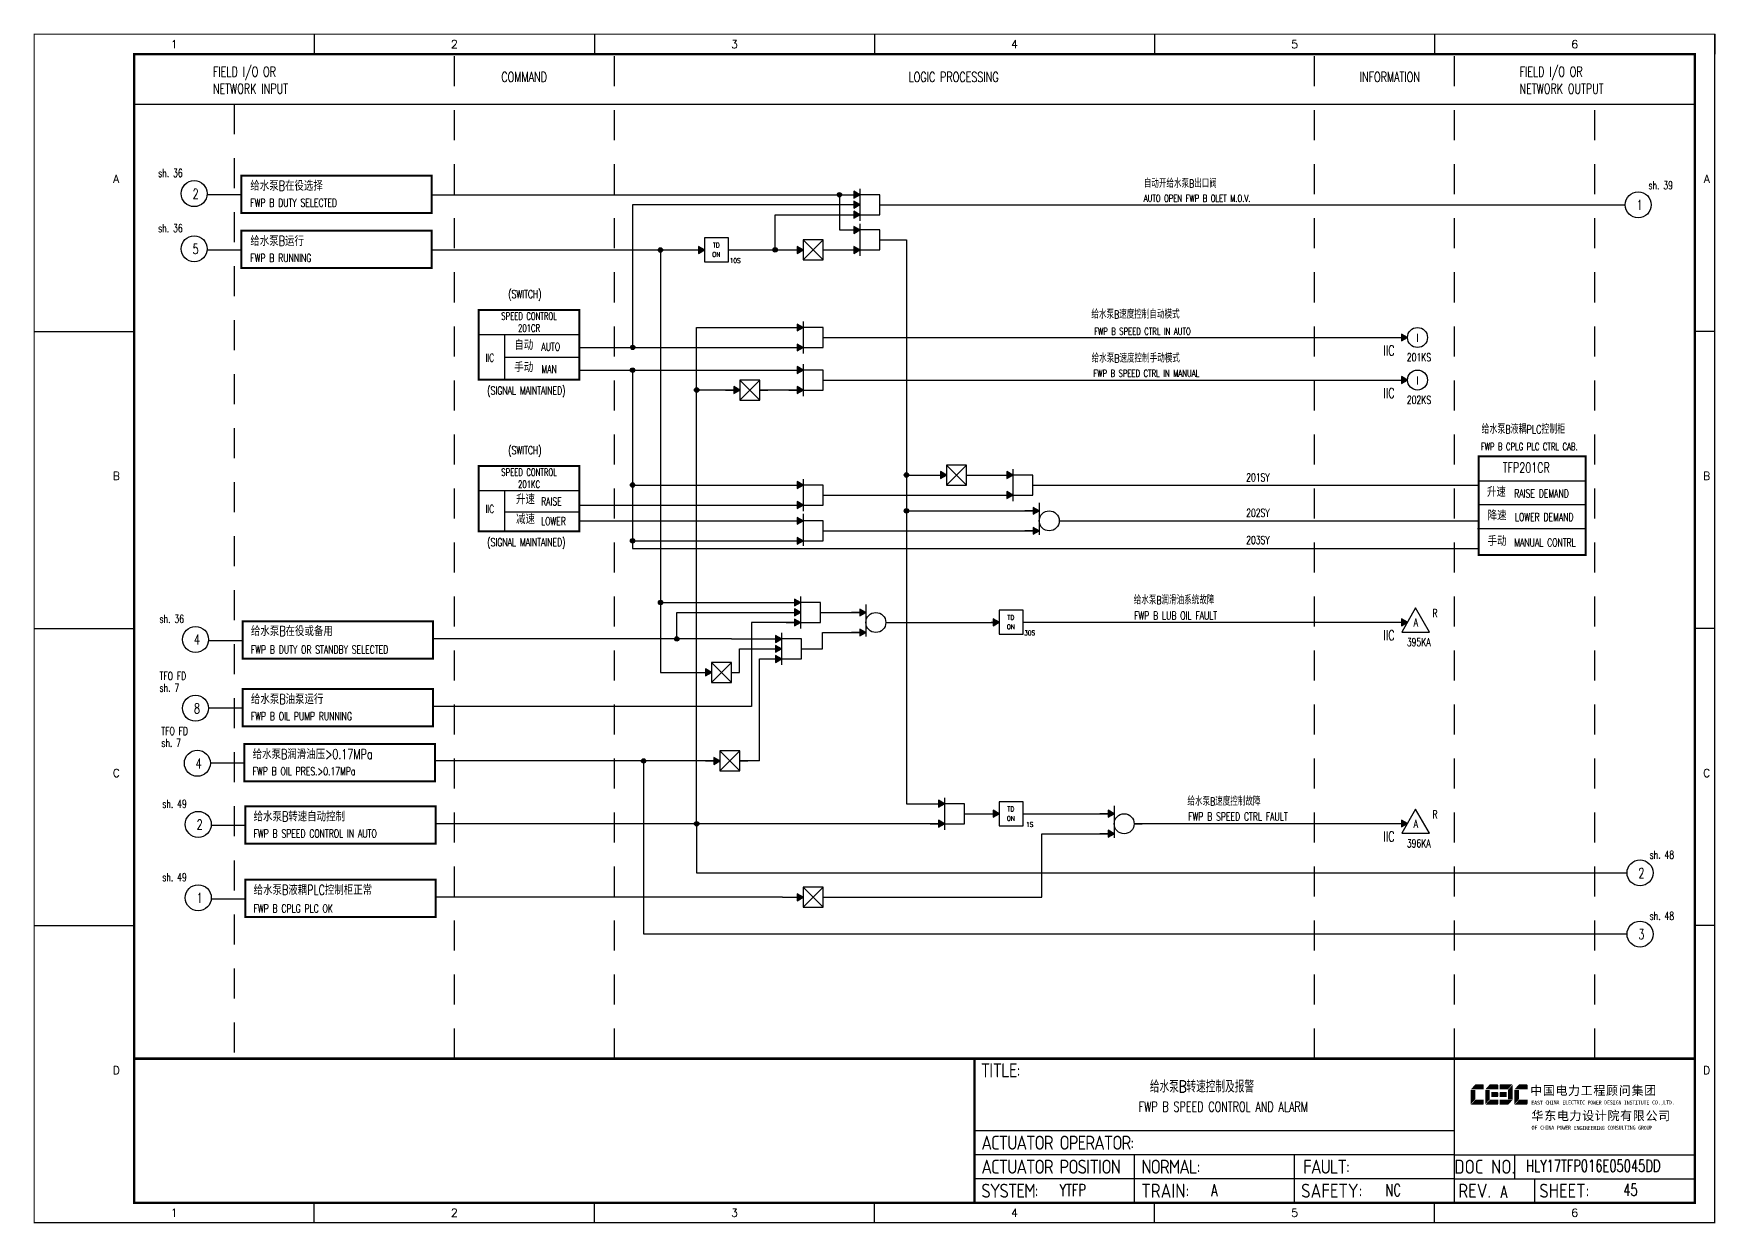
# Model space of a CAD drawing. Header units: millimetres. Extents: x 38833 to 52469, y 29493 to 32647.
# Drawn here: x 45034.4 to 45454.7, y 30241.9 to 30539.2 of the extents above; entities that cross this region are included whole.
import ezdxf
from ezdxf.enums import TextEntityAlignment as Align

# ---------------------------------------------------------------- set-up
doc = ezdxf.new("R2010")
doc.units = ezdxf.units.MM
doc.linetypes.add('JIS_02_0.7', pattern=[1.35, 0.75, -0.6])
for name, color, linetype in [('BLOCK', 7, 'Continuous'), ('BORDER', 1, 'Continuous'), ('MLINE', 6, 'Continuous'), ('TITLE', 1, 'Continuous'), ('TK', 7, 'Continuous'), ('图框_外框线', 7, 'Continuous'), ('图框_标题栏文字', 6, 'Continuous')]:
    doc.layers.add(name, color=color, linetype=linetype)
doc.styles.add('DANIEL', font='COMPLEX', dxfattribs={"width": 0.7, "bigfont": 'GVFS'})
doc.styles.add('ecepdi', font='simhei.ttf', dxfattribs={"width": 0.9})
doc.styles.get("Standard").update_dxf_attribs({"font": 'romans.shx', "width": 0.7, "bigfont": 'hztxta.shx'})
doc.styles.add('工程字', font='gbenor.shx', dxfattribs={"bigfont": 'gbcbig.shx'})

# ---------------------------------------------------------------- blocks, each defined once
blk = doc.blocks.new('TD ON')
at = {"layer": 'BORDER'}
blk.add_hatch(color=256, dxfattribs=at).paths.add_polyline_path([(2178.99, 3763.24), (2177.49, 3764.11), (2177.49, 3762.37)])
for p, q in [((2176.99, 3763.24), (2178.99, 3763.24)), ((2184.99, 3763.24), (2186.99, 3763.24))]:
    blk.add_line(p, q, dxfattribs=at)
for points in [[(2184.99, 3766.24), (2178.99, 3766.24), (2178.99, 3760.24), (2184.99, 3760.24)], [(2178.99, 3763.24), (2177.49, 3764.11), (2177.49, 3762.37)]]:
    blk.add_lwpolyline(points, close=True, dxfattribs=at)
at = {"layer": 'BORDER', "style": 'DANIEL', "width": 0.8}
for s, p in [('ON', (2181.94, 3762.09)), ('TD', (2181.94, 3764.43))]:
    blk.add_text(s, height=1.2, dxfattribs=at).set_placement(p, align=Align.MIDDLE)
blk = doc.blocks.new('huo')
at = {"layer": 'BORDER'}
for points in [[(-72.15, 909.27), (-73.65, 910.13), (-73.65, 908.4)], [(-72.15, 904.27), (-73.65, 905.13), (-73.65, 903.4)]]:
    blk.add_hatch(color=256, dxfattribs=at).paths.add_polyline_path(points)
for p, q in [((-72.15, 909.27), (-75.75, 909.27)), ((-72.15, 911.28), (-72.15, 903.28)), ((-72.15, 904.27), (-75.75, 904.27)), ((-67.15, 906.77), (-65.15, 906.77))]:
    blk.add_line(p, q, dxfattribs=at)
for points in [[(-72.15, 909.27), (-73.65, 910.13), (-73.65, 908.4)], [(-72.15, 904.27), (-73.65, 905.13), (-73.65, 903.4)]]:
    blk.add_lwpolyline(points, close=True, dxfattribs=at)
blk.add_circle((-69.65, 906.77), 2.5, dxfattribs=at)
blk = doc.blocks.new('A$C1E0003F3')
h = blk.add_hatch(color=152)
edge = h.paths.add_edge_path()
edge.add_ellipse((5.15, 4.41), major_axis=(0, 0.211), ratio=0.769231, start_angle=-90, end_angle=0)
edge.add_line((5.15, 4.62), (3.22, 4.62))
edge.add_line((3.22, 4.62), (2.09, 3.35))
edge.add_line((2.09, 3.35), (5.32, 3.35))
edge.add_line((5.32, 3.35), (5.32, 4.41))
h.paths.add_polyline_path([(3.22, 3.23), (2.09, 3.23), (2.09, -0.36), (3.22, 0.91)])
edge = h.paths.add_edge_path()
edge.add_line((5.32, 0.81), (3.27, 0.81))
edge.add_line((3.27, 0.81), (2.13, -0.46))
edge.add_line((2.13, -0.46), (5.15, -0.46))
edge.add_ellipse((5.15, -0.25), major_axis=(0, 0.211), ratio=0.769231, start_angle=180, end_angle=270)
edge.add_line((5.32, -0.25), (5.32, 0.81))
h = blk.add_hatch(color=152)
edge = h.paths.add_edge_path()
edge.add_ellipse((8.78, 4.41), major_axis=(0, 0.211), ratio=0.769231, start_angle=-90, end_angle=0)
edge.add_line((8.78, 4.62), (6.84, 4.62))
edge.add_line((6.84, 4.62), (5.71, 3.35))
edge.add_line((5.71, 3.35), (8.94, 3.35))
edge.add_line((8.94, 3.35), (8.94, 4.41))
h.paths.add_polyline_path([(6.84, 3.23), (5.71, 3.23), (5.71, -0.36), (6.84, 0.91)])
edge = h.paths.add_edge_path()
edge.add_ellipse((8.78, 2.49), major_axis=(0, 0.211), ratio=0.769231, start_angle=-90, end_angle=0)
edge.add_line((8.78, 2.7), (7.22, 2.7))
edge.add_line((7.22, 2.7), (7.22, 1.44))
edge.add_line((7.22, 1.44), (8.78, 1.44))
edge.add_ellipse((8.78, 1.65), major_axis=(0, 0.211), ratio=0.769231, start_angle=180, end_angle=270)
edge.add_line((8.94, 1.65), (8.94, 2.49))
edge = h.paths.add_edge_path()
edge.add_line((8.94, 0.81), (6.89, 0.81))
edge.add_line((6.89, 0.81), (5.75, -0.46))
edge.add_line((5.75, -0.46), (8.78, -0.46))
edge.add_ellipse((8.78, -0.25), major_axis=(0, 0.211), ratio=0.769231, start_angle=180, end_angle=270)
edge.add_line((8.94, -0.25), (8.94, 0.81))
h = blk.add_hatch(color=1)
edge = h.paths.add_edge_path()
edge.add_line((12.48, 4.62), (9.46, 4.62))
edge.add_ellipse((9.46, 4.41), major_axis=(0, 0.211), ratio=0.769231, start_angle=0, end_angle=90)
edge.add_line((9.3, 4.41), (9.3, 3.35))
edge.add_line((9.3, 3.35), (11.35, 3.35))
edge.add_line((11.35, 3.35), (12.48, 4.62))
h.paths.add_polyline_path([(12.57, 4.56), (11.38, 3.23), (11.38, 0.93), (12.57, 0.93)])
edge = h.paths.add_edge_path()
edge.add_line((11.03, 2.7), (9.46, 2.7))
edge.add_ellipse((9.46, 2.49), major_axis=(0, 0.211), ratio=0.769231, start_angle=0, end_angle=90)
edge.add_line((9.3, 2.49), (9.3, 1.65))
edge.add_ellipse((9.46, 1.65), major_axis=(0, 0.211), ratio=0.769231, start_angle=90, end_angle=180)
edge.add_line((9.46, 1.44), (11.03, 1.44))
edge.add_line((11.03, 1.44), (11.03, 2.7))
h = blk.add_hatch(color=152)
edge = h.paths.add_edge_path()
edge.add_ellipse((16.11, 4.41), major_axis=(0, 0.211), ratio=0.769231, start_angle=-90, end_angle=0)
edge.add_line((16.11, 4.62), (14.14, 4.62))
edge.add_line((14.14, 4.62), (13, 3.35))
edge.add_line((13, 3.35), (16.27, 3.35))
edge.add_line((16.27, 3.35), (16.27, 4.41))
h.paths.add_polyline_path([(14.14, 3.23), (13, 3.23), (13, -0.36), (14.14, 0.91)])
edge = h.paths.add_edge_path()
edge.add_line((16.27, 0.81), (14.18, 0.81))
edge.add_line((14.18, 0.81), (13.04, -0.46))
edge.add_line((13.04, -0.46), (16.03, -0.46))
edge.add_ellipse((16.03, -0.15), major_axis=(0, 0.316), ratio=0.769231, start_angle=180, end_angle=270)
edge.add_line((16.27, -0.15), (16.27, 0.81))
h = blk.add_hatch(color=1)
edge = h.paths.add_edge_path()
edge.add_line((12.58, 0.79), (9.3, 0.79))
edge.add_line((9.3, 0.79), (9.3, -0.27))
edge.add_ellipse((9.46, -0.27), major_axis=(0, 0.211), ratio=0.769231, start_angle=90, end_angle=180)
edge.add_line((9.46, -0.48), (11.43, -0.48))
edge.add_line((11.43, -0.48), (12.58, 0.79))
at = {"layer": 'TITLE', "color": 7, "style": 'ecepdi'}
for s, p in [('中', (16.92, 1.94)), ('国', (20.09, 2)), ('电', (23.25, 1.99)), ('力', (26.39, 1.96)), ('程', (32.71, 1.98)), ('顾', (35.9, 1.98)), ('问', (39.09, 1.94)), ('集', (42.26, 1.98)), ('团', (45.42, 2.01)), ('工', (29.53, 1.95)), ('华', (17.24, -4.31)), ('东', (20.45, -4.29)), ('电', (23.62, -4.35)), ('力', (26.75, -4.32)), ('设', (29.92, -4.3)), ('计', (33.05, -4.31)), ('院', (36.26, -4.29)), ('有', (39.41, -4.29)), ('限', (42.57, -4.32)), ('公', (45.78, -4.38)), ('司', (48.91, -4.35))]:
    blk.add_text(s, height=2.2, dxfattribs=at).set_placement(p)
at = {"layer": 'TITLE', "color": 7, "style": 'ecepdi', "width": 0.975}
for s, p in [('E', (17.58, 0.02)), ('A', (18.29, 0.03)), ('S', (19, 0.03)), ('T', (19.7, 0.03)), ('C', (21.1, 0.09)), ('H', (21.77, 0.09)), ('I', (22.46, 0.09)), ('N', (23.17, 0.1)), ('A', (23.86, 0.1)), ('E', (25.35, 0.09)), ('L', (26.05, 0.11)), ('E', (26.76, 0.1)), ('C', (27.46, 0.12)), ('T', (28.18, 0.11)), ('R', (28.87, 0.1)), ('I', (29.57, 0.11)), ('C', (30.28, 0.1)), ('P', (31.64, 0.09)), ('O', (32.32, 0.08)), ('W', (33.03, 0.08)), ('E', (33.72, 0.08)), ('R', (34.42, 0.09)), ('D', (35.81, 0.1)), ('E', (36.52, 0.1)), ('S', (37.2, 0.1)), ('I', (37.91, 0.09)), ('G', (38.68, 0.11)), ('N', (39.38, 0.09)), ('I', (40.72, 0.07)), ('N', (41.43, 0.08)), ('S', (42.14, 0.08)), ('T', (42.83, 0.08)), ('I', (43.52, 0.09)), ('T', (44.22, 0.07)), ('U', (44.93, 0.07)), ('T', (45.63, 0.08)), ('E', (46.34, 0.09)), ('C', (47.76, 0.11)), ('O', (48.48, 0.1)), ('L', (50.56, 0.1)), ('T', (51.27, 0.1)), ('D', (51.96, 0.1)), ('.', (49.23, 0.1)), (',', (49.87, 0.1)), ('.', (52.72, 0.11)), ('O', (17.67, -6.18)), ('OF', (18.01, -6.2)), ('F', (18.37, -6.2)), ('C', (19.8, -6.19)), ('H', (20.47, -6.19)), ('I', (21.15, -6.19)), ('N', (21.87, -6.18)), ('A', (22.56, -6.18)), ('P', (23.98, -6.2)), ('O', (24.66, -6.21)), ('W', (25.36, -6.21)), ('E', (26.06, -6.21)), ('R', (26.75, -6.2)), ('E', (28.19, -6.24)), ('N', (28.91, -6.27)), ('G', (29.62, -6.26)), ('I', (30.32, -6.27)), ('N', (31.02, -6.27)), ('E', (31.7, -6.28)), ('E', (32.41, -6.27)), ('R', (33.1, -6.24)), ('I', (33.81, -6.24)), ('N', (34.51, -6.26)), ('G', (35.2, -6.24)), ('C', (36.61, -6.19)), ('O', (37.3, -6.21)), ('N', (38, -6.2)), ('S', (38.71, -6.21)), ('U', (39.41, -6.18)), ('L', (40.11, -6.18)), ('T', (40.81, -6.19)), ('I', (41.51, -6.21)), ('N', (42.2, -6.21)), ('G', (42.91, -6.17)), ('G', (44.29, -6.2)), ('R', (45, -6.21)), ('O', (45.69, -6.22)), ('U', (46.39, -6.2)), ('P', (47.1, -6.23))]:
    blk.add_text(s, height=1, dxfattribs=at).set_placement(p, align=Align.MIDDLE_CENTER)
blk = doc.blocks.new('A$C613255F0')
for p, q in [((70, 297), (70, 292)), ((140, 297), (140, 292)), ((210, 297), (210, 292)), ((280, 297), (280, 292)), ((350, 297), (350, 292)), ((420, 297), (420, 292)), ((0, 222.75), (25, 222.75)), ((420, 222.75), (415, 222.75)), ((0, 148.5), (25, 148.5)), ((420, 148.5), (415, 148.5)), ((0, 74.25), (25, 74.25)), ((420, 74.25), (415, 74.25)), ((70, 0), (70, 5)), ((140, 0), (140, 5)), ((210, 0), (210, 5)), ((280, 0), (280, 5)), ((350, 0), (350, 5))]:
    blk.add_line(p, q)
at = {"layer": 'MLINE', "linetype": 'JIS_02_0.7', "ltscale": 10}
for p, q in [((105, 41), (105, 292)), ((145, 41), (145, 292)), ((320, 41), (320, 292)), ((355, 41), (355, 292)), ((50, 279.56), (50, 41)), ((390, 41), (390, 279.56))]:
    blk.add_line(p, q, dxfattribs=at)
at = {"layer": 'MLINE'}
blk.add_line((25, 279.56), (415, 279.56), dxfattribs=at)
at = {"layer": '图框_外框线'}
for p, q in [((355, 5), (355, 41)), ((355, 23), (235, 23)), ((355, 17), (235, 17)), ((275, 11), (275, 17)), ((315, 11), (315, 17)), ((355, 17), (415, 17)), ((370, 11), (370, 17)), ((355, 11), (235, 11)), ((355, 11), (235, 11)), ((275, 5), (275, 11)), ((315, 5), (315, 11)), ((355, 11), (415, 11)), ((375, 5), (375, 11))]:
    blk.add_line(p, q, dxfattribs=at)
for points, const_width in [([(0, 0), (420, 0), (420, 297), (0, 297)], 0.3), ([(25, 5), (415, 5), (415, 292), (25, 292)], 0.6)]:
    blk.add_lwpolyline(points, close=True, dxfattribs=dict(at, const_width=const_width))
at = {"layer": '图框_外框线', "const_width": 0.6}
blk.add_lwpolyline([(235, 41), (25, 41)], dxfattribs=at)
at = {"layer": '图框_外框线'}
blk.add_lwpolyline([(415, 41, 0.6, 0.6, 0), (235, 41, 0.6, 0.6, 0), (235, 5, 0, 0, 0)], format="xyseb", dxfattribs=at)
blk.add_blockref('A$C1E0003F3', (356.94, 29.95))
at = {"layer": 'MLINE', "char_height": 2.5, "width": 31.8959, "attachment_point": 1}
for s, insert in [('FIELD I/O OR', (44.67, 288.89)), ('COMMAND', (116.74, 287.58)), ('LOGIC PROCESSING', (218.52, 287.58)), ('INFORMATION', (331.25, 287.58)), ('FIELD I/O OR', (371.22, 288.89)), ('NETWORK INPUT', (44.67, 284.64)), ('NETWORK OUTPUT', (371.22, 284.64))]:
    blk.add_mtext(s, dxfattribs=dict(at, insert=insert))
at = {"layer": 'TK', "color": 3}
for s, p in [('1', (35, 294.5)), ('2', (105, 294.5)), ('3', (175, 294.5)), ('4', (245, 294.5)), ('5', (315, 294.5)), ('6', (385, 294.5)), ('1', (35, 2.5)), ('2', (105, 2.5)), ('3', (175, 2.5)), ('4', (245, 2.5)), ('5', (315, 2.5)), ('6', (385, 2.5))]:
    blk.add_text(s, height=2, dxfattribs=at).set_placement(p, align=Align.MIDDLE)
for s, p in [('A', (20.5, 259.88)), ('A', (418, 259.88)), ('B', (20.5, 185.62)), ('B', (418, 185.62)), ('C', (20.5, 111.38)), ('C', (418, 111.38)), ('D', (20.5, 37.12)), ('D', (418, 37.12))]:
    blk.add_text(s, height=2, dxfattribs=at).set_placement(p, align=Align.CENTER)
at = {"layer": '图框_标题栏文字', "char_height": 3.5, "style": '工程字'}
for s, insert, width, attachment_point in [('{\\T0.9; TITLE:}', (234.86, 38.09), 14.2249, 4), ('{\\T0.9; ACTUATOR OPERATOR:}', (235, 20), 40, 4), ('{\\T0.9; ACTUATOR POSITION}', (235, 14), 45, 4), ('{\\T0.9; NORMAL:}', (275, 14), 18.2557, 4), ('{\\T0.9; FAULT:}', (315.44, 14), 15, 4), ('DOC NO.', (362.5, 14), 15, 5), ('{\\T0.9; SYSTEM:}', (235, 8), 17.9526, 4), ('{\\T0.9; }TRAIN: ', (275, 8), 17.6638, 4), ('SAFETY:', (324.3, 8), 22.3993, 5), ('REV.', (360, 8), 10, 5), ('SHEET:', (382.42, 8), 20, 5)]:
    blk.add_mtext(s, dxfattribs=dict(at, insert=insert, width=width, attachment_point=attachment_point))

msp = doc.modelspace()

# ---------------------------------------------------------------- hatches: boundary and pattern name
h = msp.add_hatch(color=256)
edge = h.paths.add_edge_path()
edge.add_arc((45235.8, 30498.95), 0.55, 0, 360)
h = msp.add_hatch(color=256)
edge = h.paths.add_edge_path()
edge.add_arc((45191.06, 30485.14), 0.55, 0, 360)
h = msp.add_hatch(color=256)
edge = h.paths.add_edge_path()
edge.add_arc((45219.74, 30485.17), 0.55, 0, 360)
for points in [[(45377.77, 30463.28), (45376.27, 30464.14), (45376.27, 30462.41)], [(45377.77, 30452.65), (45376.27, 30453.52), (45376.27, 30451.79)], [(45377.77, 30392.13), (45376.27, 30393), (45376.27, 30391.26)], [(45377.77, 30341.83), (45376.27, 30342.7), (45376.27, 30340.96)]]:
    msp.add_hatch(color=256).paths.add_polyline_path(points)
h = msp.add_hatch(color=256)
edge = h.paths.add_edge_path()
edge.add_arc((45184.14, 30460.79), 0.55, 0, 360)
h = msp.add_hatch(color=256)
edge = h.paths.add_edge_path()
edge.add_arc((45184.11, 30455.1), 0.55, 0, 360)
h = msp.add_hatch(color=256)
edge = h.paths.add_edge_path()
edge.add_arc((45200.12, 30450.15), 0.55, 0, 360)
h = msp.add_hatch(color=256)
edge = h.paths.add_edge_path()
edge.add_arc((45184.11, 30426.41), 0.55, 0, 360)
h = msp.add_hatch(color=256)
edge = h.paths.add_edge_path()
edge.add_arc((45252.55, 30428.91), 0.55, 0, 360)
h = msp.add_hatch(color=256)
edge = h.paths.add_edge_path()
edge.add_arc((45252.55, 30419.95), 0.55, 0, 360)
h = msp.add_hatch(color=256)
edge = h.paths.add_edge_path()
edge.add_arc((45184.11, 30412.45), 0.55, 0, 360)
h = msp.add_hatch(color=256)
edge = h.paths.add_edge_path()
edge.add_arc((45191.09, 30397.05), 0.55, 0, 360)
h = msp.add_hatch(color=256)
edge = h.paths.add_edge_path()
edge.add_arc((45195.15, 30387.95), 0.55, 0, 360)
h = msp.add_hatch(color=256)
edge = h.paths.add_edge_path()
edge.add_arc((45186.86, 30357.47), 0.55, 0, 360)
h = msp.add_hatch(color=256)
edge = h.paths.add_edge_path()
edge.add_arc((45200.12, 30341.76), 0.55, 0, 360)
at = {"layer": 'BORDER'}
for points in [[(45240.88, 30498.96), (45239.38, 30499.83), (45239.38, 30498.1)], [(45240.88, 30496.48), (45239.38, 30497.35), (45239.38, 30495.62)], [(45240.88, 30493.96), (45239.38, 30494.83), (45239.38, 30493.1)], [(45240.88, 30490.17), (45239.38, 30491.04), (45239.38, 30489.3)], [(45226.75, 30485.17), (45225.25, 30486.04), (45225.25, 30484.3)], [(45240.88, 30485.17), (45239.38, 30486.04), (45239.38, 30484.3)], [(45226.75, 30465.78), (45225.25, 30466.64), (45225.25, 30464.91)], [(45226.75, 30460.78), (45225.25, 30461.64), (45225.25, 30459.91)], [(45226.75, 30455.15), (45225.25, 30456.02), (45225.25, 30454.29)], [(45210.92, 30450.15), (45209.42, 30451.02), (45209.42, 30449.29)], [(45226.75, 30450.15), (45225.25, 30451.02), (45225.25, 30449.29)], [(45262.55, 30428.91), (45261.05, 30429.78), (45261.05, 30428.05)], [(45279.11, 30428.9), (45277.61, 30429.77), (45277.61, 30428.04)], [(45226.75, 30426.41), (45225.25, 30427.28), (45225.25, 30425.55)], [(45226.75, 30421.41), (45225.25, 30422.28), (45225.25, 30420.55)], [(45279.11, 30423.9), (45277.61, 30424.77), (45277.61, 30423.04)], [(45226.75, 30417.45), (45225.25, 30418.32), (45225.25, 30416.59)], [(45226.75, 30412.45), (45225.25, 30413.32), (45225.25, 30411.59)], [(45226.11, 30397.05), (45224.61, 30397.92), (45224.61, 30396.19)], [(45226.11, 30394.57), (45224.61, 30395.44), (45224.61, 30393.7)], [(45226.11, 30392.05), (45224.61, 30392.92), (45224.61, 30391.19)], [(45221.33, 30387.95), (45219.83, 30388.82), (45219.83, 30387.09)], [(45221.33, 30385.47), (45219.83, 30386.34), (45219.83, 30384.61)], [(45221.33, 30382.95), (45219.83, 30383.82), (45219.83, 30382.09)], [(45203.81, 30379.59), (45202.31, 30380.46), (45202.31, 30378.73)], [(45205.92, 30357.47), (45204.42, 30358.33), (45204.42, 30356.6)], [(45262.09, 30346.75), (45260.59, 30347.62), (45260.59, 30345.89)], [(45262.09, 30341.75), (45260.59, 30342.62), (45260.59, 30340.89)], [(45226.75, 30323.41), (45225.25, 30324.27), (45225.25, 30322.54)]]:
    msp.add_hatch(color=256, dxfattribs=at).paths.add_polyline_path(points)

# ---------------------------------------------------------------- linework, layer by layer
for p, q in [((45086.29, 30503.74), (45133.91, 30503.74)), ((45133.91, 30494.4), (45133.91, 30503.74)), ((45086.29, 30498.93), (45077.78, 30498.93)), ((45133.88, 30498.96), (45240.88, 30498.96)), ((45235.8, 30498.96), (45235.8, 30490.17)), ((45133.91, 30494.4), (45086.29, 30494.4)), ((45184.14, 30460.79), (45184.14, 30496.48)), ((45184.14, 30496.48), (45240.88, 30496.48)), ((45219.74, 30485.17), (45219.74, 30493.96)), ((45219.74, 30493.96), (45240.88, 30493.96)), ((45245.9, 30496.46), (45432.18, 30496.46)), ((45086.29, 30489.94), (45133.91, 30489.94)), ((45235.8, 30490.17), (45240.88, 30490.17)), ((45086.29, 30485.13), (45077.78, 30485.13)), ((45133.88, 30485.17), (45202.08, 30485.17)), ((45191.09, 30485.17), (45191.09, 30395.8)), ((45208.08, 30485.17), (45219.74, 30485.17)), ((45219.74, 30485.17), (45226.75, 30485.17)), ((45231.75, 30485.17), (45240.88, 30485.17)), ((45245.88, 30487.68), (45252.55, 30487.68)), ((45252.55, 30487.68), (45252.55, 30426.44)), ((45133.91, 30480.6), (45086.29, 30480.6)), ((45145.64, 30464.05), (45170.81, 30464.05)), ((45152.06, 30464.05), (45152.06, 30452.77)), ((45200.12, 30341.72), (45200.12, 30465.78)), ((45200.12, 30465.78), (45226.75, 30465.78)), ((45170.8, 30460.78), (45226.75, 30460.78)), ((45231.75, 30463.28), (45377.77, 30463.28)), ((45152.06, 30458.39), (45170.81, 30458.39)), ((45170.8, 30455.15), (45226.75, 30455.15)), ((45184.11, 30455.1), (45184.11, 30424.64)), ((45152.06, 30452.77), (45170.81, 30452.77)), ((45152.06, 30452.77), (45170.81, 30452.77)), ((45152.06, 30452.77), (45170.81, 30452.77)), ((45231.75, 30452.65), (45377.77, 30452.65)), ((45210.92, 30450.15), (45200.12, 30450.15)), ((45226.75, 30450.15), (45215.92, 30450.15)), ((45184.11, 30426.41), (45226.75, 30426.41)), ((45252.55, 30428.91), (45262.55, 30428.91)), ((45252.55, 30426.44), (45252.55, 30419.05)), ((45267.55, 30428.91), (45279.09, 30428.91)), ((45284.11, 30426.4), (45395.56, 30426.4)), ((45395.56, 30427.47), (45422.34, 30427.47)), ((45395.56, 30427.47), (45422.34, 30427.47)), ((45145.64, 30425.04), (45170.81, 30425.04)), ((45152.06, 30425.04), (45152.06, 30414.87)), ((45152.06, 30425.04), (45170.81, 30425.04)), ((45170.8, 30421.41), (45226.75, 30421.41)), ((45184.11, 30424.64), (45184.11, 30413.67)), ((45231.75, 30423.91), (45279.09, 30423.91)), ((45395.4, 30421.51), (45422.19, 30421.51)), ((45152.06, 30419.73), (45170.81, 30419.73)), ((45170.8, 30417.45), (45226.75, 30417.45)), ((45252.55, 30419.95), (45285.74, 30419.95)), ((45252.55, 30419.05), (45252.55, 30346.75)), ((45290.74, 30417.45), (45395.56, 30417.45)), ((45152.06, 30414.87), (45170.81, 30414.87)), ((45152.06, 30414.87), (45170.81, 30414.87)), ((45184.11, 30413.67), (45184.11, 30410.55)), ((45231.75, 30414.95), (45285.74, 30414.95)), ((45395.25, 30415.55), (45422.03, 30415.55)), ((45184.11, 30412.45), (45226.75, 30412.45)), ((45184.11, 30410.55), (45395.56, 30410.55)), ((45395.56, 30408.92), (45422.34, 30408.92)), ((45395.56, 30408.92), (45422.34, 30408.92)), ((45395.56, 30408.92), (45422.34, 30408.92)), ((45191.09, 30397.05), (45226.11, 30397.05)), ((45086.64, 30392.32), (45134.25, 30392.32)), ((45086.64, 30382.98), (45086.64, 30392.32)), ((45134.25, 30382.98), (45134.25, 30392.32)), ((45191.09, 30395.8), (45191.09, 30379.59)), ((45195.15, 30387.95), (45195.15, 30394.57)), ((45195.15, 30394.57), (45226.11, 30394.57)), ((45226.11, 30392.05), (45213.81, 30392.05)), ((45213.81, 30392.05), (45213.81, 30371.07)), ((45231.11, 30394.55), (45242.4, 30394.55)), ((45247.4, 30392.05), (45275.69, 30392.05)), ((45281.69, 30392.13), (45377.77, 30392.13)), ((45208.8, 30387.95), (45134.16, 30387.95)), ((45208.8, 30387.95), (45221.33, 30387.95)), ((45231.58, 30385.45), (45231.58, 30389.55)), ((45231.58, 30389.55), (45242.4, 30389.55)), ((45086.64, 30387.51), (45078.12, 30387.51)), ((45210.81, 30385.47), (45221.33, 30385.47)), ((45210.81, 30379.59), (45210.81, 30385.47)), ((45226.33, 30385.45), (45231.58, 30385.45)), ((45134.25, 30382.98), (45086.64, 30382.98)), ((45191.09, 30379.59), (45203.81, 30379.59)), ((45215.79, 30357.47), (45215.79, 30382.95)), ((45215.79, 30382.95), (45221.33, 30382.95)), ((45086.64, 30375.44), (45134.25, 30375.44)), ((45086.64, 30366.1), (45086.64, 30375.44)), ((45134.25, 30366.1), (45134.25, 30375.44)), ((45213.81, 30371.07), (45134.16, 30371.07)), ((45086.64, 30370.63), (45078.12, 30370.63)), ((45134.25, 30366.1), (45086.64, 30366.1)), ((45087.09, 30361.69), (45134.7, 30361.69)), ((45134.7, 30352.35), (45134.7, 30361.69)), ((45087.09, 30356.88), (45078.57, 30356.88)), ((45205.92, 30357.47), (45134.7, 30357.47)), ((45186.86, 30357.47), (45186.86, 30314.22)), ((45215.79, 30357.47), (45210.92, 30357.47)), ((45134.7, 30352.35), (45087.09, 30352.35)), ((45087.31, 30346.12), (45134.92, 30346.12)), ((45134.92, 30336.78), (45134.92, 30346.12)), ((45252.55, 30346.75), (45262.09, 30346.75)), ((45262.09, 30341.75), (45134.83, 30341.75)), ((45200.12, 30341.72), (45200.12, 30329.52)), ((45267.09, 30344.25), (45275.69, 30344.25)), ((45281.69, 30344.25), (45304.45, 30344.25)), ((45309.45, 30341.83), (45377.77, 30341.83)), ((45087.31, 30341.3), (45078.79, 30341.3)), ((45286.37, 30323.41), (45286.37, 30339.25)), ((45286.37, 30339.25), (45304.45, 30339.25)), ((45134.92, 30336.78), (45087.31, 30336.78)), ((45200.12, 30329.52), (45432.64, 30329.52)), ((45087.31, 30327.77), (45134.92, 30327.77)), ((45134.92, 30318.43), (45134.92, 30327.77)), ((45087.31, 30322.96), (45078.79, 30322.96)), ((45221.58, 30323.41), (45134.83, 30323.41)), ((45221.58, 30323.41), (45226.75, 30323.41)), ((45231.75, 30323.41), (45286.37, 30323.41)), ((45134.92, 30318.43), (45087.31, 30318.43)), ((45186.86, 30314.22), (45432.64, 30314.22))]:
    msp.add_line(p, q)
at = {"const_width": 0.5}
for points in [[(45086.29, 30503.74), (45133.91, 30503.74), (45133.91, 30494.4), (45086.29, 30494.4), (45086.29, 30503.74)], [(45086.29, 30489.94), (45133.91, 30489.94), (45133.91, 30480.6), (45086.29, 30480.6), (45086.29, 30489.94)], [(45145.64, 30470.18), (45170.81, 30470.18), (45170.81, 30452.77), (45145.64, 30452.77), (45145.64, 30470.18)], [(45145.64, 30431.17), (45170.81, 30431.17), (45170.81, 30414.87), (45145.64, 30414.87), (45145.64, 30431.17)], [(45395.56, 30433.59), (45422.34, 30433.59), (45422.34, 30408.92), (45395.56, 30408.92), (45395.56, 30433.59)], [(45086.64, 30392.32), (45134.25, 30392.32), (45134.25, 30382.98), (45086.64, 30382.98), (45086.64, 30392.32)], [(45086.64, 30375.44), (45134.25, 30375.44), (45134.25, 30366.1), (45086.64, 30366.1), (45086.64, 30375.44)], [(45087.09, 30361.69), (45134.7, 30361.69), (45134.7, 30352.35), (45087.09, 30352.35), (45087.09, 30361.69)], [(45087.31, 30346.12), (45134.92, 30346.12), (45134.92, 30336.78), (45087.31, 30336.78), (45087.31, 30346.12)], [(45087.31, 30327.77), (45134.92, 30327.77), (45134.92, 30318.43), (45087.31, 30318.43), (45087.31, 30327.77)]]:
    msp.add_lwpolyline(points, dxfattribs=at)
for points in [[(45145.64, 30470.18), (45170.81, 30470.18), (45170.81, 30452.77), (45145.64, 30452.77)], [(45377.77, 30463.28), (45376.27, 30464.14), (45376.27, 30462.41)], [(45377.77, 30452.65), (45376.27, 30453.52), (45376.27, 30451.79)], [(45145.64, 30431.17), (45170.81, 30431.17), (45170.81, 30414.87), (45145.64, 30414.87)], [(45377.77, 30392.13), (45376.27, 30393), (45376.27, 30391.26)], [(45377.77, 30341.83), (45376.27, 30342.7), (45376.27, 30340.96)]]:
    msp.add_lwpolyline(points, close=True)
msp.add_lwpolyline([(45395.56, 30408.92), (45395.56, 30433.59), (45422.34, 30433.59), (45422.34, 30408.92)])
msp.add_lwpolyline([(45395.56, 30408.92), (45395.56, 30433.59), (45422.34, 30433.59), (45422.34, 30408.92)])
at = {"color": 1}
for points in [[(45383.25, 30389.68), (45379.79, 30395.68), (45376.32, 30389.68)], [(45383.25, 30339.38), (45379.79, 30345.38), (45376.32, 30339.38)]]:
    msp.add_lwpolyline(points, close=True, dxfattribs=at)
for centre, radius in [((45074.54, 30499.23), 3.25), ((45235.8, 30498.95), 0.55), ((45435.43, 30496.43), 3.25), ((45074.54, 30485.44), 3.25), ((45191.06, 30485.14), 0.55), ((45219.74, 30485.17), 0.55), ((45380.27, 30463.28), 2.5), ((45184.14, 30460.79), 0.55), ((45184.11, 30455.1), 0.55), ((45380.27, 30452.65), 2.5), ((45200.12, 30450.15), 0.55), ((45184.11, 30426.41), 0.55), ((45252.55, 30428.91), 0.55), ((45252.55, 30419.95), 0.55), ((45184.11, 30412.45), 0.55), ((45191.09, 30397.05), 0.55), ((45074.89, 30387.81), 3.25), ((45195.15, 30387.95), 0.55), ((45074.87, 30370.63), 3.25), ((45075.33, 30356.88), 3.25), ((45186.86, 30357.47), 0.55), ((45075.56, 30341.61), 3.25), ((45200.12, 30341.76), 0.55), ((45435.89, 30329.49), 3.25), ((45075.56, 30323.27), 3.25), ((45435.89, 30314.19), 3.25)]:
    msp.add_circle(centre, radius)
at = {"layer": 'BORDER'}
for p, q in [((45237.29, 30498.96), (45240.88, 30498.96)), ((45240.88, 30500.46), (45240.88, 30492.46)), ((45237.29, 30496.48), (45240.88, 30496.48)), ((45237.29, 30493.96), (45240.88, 30493.96)), ((45245.88, 30496.46), (45247.88, 30496.46)), ((45237.29, 30490.17), (45240.88, 30490.17)), ((45240.88, 30491.67), (45240.88, 30483.67)), ((45223.16, 30485.17), (45226.75, 30485.17)), ((45226.75, 30487.67), (45231.75, 30482.67)), ((45231.75, 30487.67), (45226.75, 30482.67)), ((45231.75, 30485.17), (45233.75, 30485.17)), ((45237.29, 30485.17), (45240.88, 30485.17)), ((45245.88, 30487.67), (45247.88, 30487.67)), ((45223.16, 30465.78), (45226.75, 30465.78)), ((45226.75, 30467.28), (45226.75, 30459.28)), ((45223.16, 30460.78), (45226.75, 30460.78)), ((45231.75, 30463.28), (45233.75, 30463.28)), ((45223.16, 30455.15), (45226.75, 30455.15)), ((45226.75, 30456.65), (45226.75, 30448.65)), ((45210.92, 30452.65), (45215.92, 30447.65)), ((45215.92, 30452.65), (45210.92, 30447.65)), ((45231.75, 30452.65), (45233.75, 30452.65)), ((45207.33, 30450.15), (45210.92, 30450.15)), ((45215.92, 30450.15), (45217.92, 30450.15)), ((45223.16, 30450.15), (45226.75, 30450.15)), ((45262.55, 30431.41), (45267.55, 30426.41)), ((45267.55, 30431.41), (45262.55, 30426.41)), ((45279.11, 30430.4), (45279.11, 30422.4)), ((45223.16, 30426.41), (45226.75, 30426.41)), ((45226.75, 30427.91), (45226.75, 30419.91)), ((45258.96, 30428.91), (45262.55, 30428.91)), ((45267.55, 30428.91), (45269.55, 30428.91)), ((45275.52, 30428.9), (45279.11, 30428.9)), ((45284.11, 30426.4), (45286.11, 30426.4)), ((45223.16, 30421.41), (45226.75, 30421.41)), ((45231.75, 30423.91), (45233.75, 30423.91)), ((45275.52, 30423.9), (45279.11, 30423.9)), ((45223.16, 30417.45), (45226.75, 30417.45)), ((45226.75, 30419.19), (45226.75, 30411.19)), ((45231.75, 30414.95), (45233.75, 30414.95)), ((45223.16, 30412.45), (45226.75, 30412.45)), ((45222.51, 30397.05), (45226.11, 30397.05)), ((45226.11, 30398.55), (45226.11, 30390.55)), ((45222.51, 30394.57), (45226.11, 30394.57)), ((45222.51, 30392.05), (45226.11, 30392.05)), ((45231.11, 30394.55), (45233.11, 30394.55)), ((45217.74, 30387.95), (45221.33, 30387.95)), ((45221.33, 30389.45), (45221.33, 30381.45)), ((45217.74, 30385.47), (45221.33, 30385.47)), ((45226.33, 30385.45), (45228.33, 30385.45)), ((45203.81, 30382.09), (45208.81, 30377.09)), ((45208.81, 30382.09), (45203.81, 30377.09)), ((45208.81, 30379.59), (45210.81, 30379.59)), ((45217.74, 30382.95), (45221.33, 30382.95)), ((45205.92, 30359.97), (45210.92, 30354.97)), ((45210.92, 30359.97), (45205.92, 30354.97)), ((45202.33, 30357.47), (45205.92, 30357.47)), ((45210.92, 30357.47), (45212.92, 30357.47)), ((45258.5, 30346.75), (45262.09, 30346.75)), ((45262.09, 30348.25), (45262.09, 30340.25)), ((45258.5, 30341.75), (45262.09, 30341.75)), ((45267.09, 30344.25), (45269.09, 30344.25)), ((45226.75, 30325.91), (45231.75, 30320.91)), ((45231.75, 30325.91), (45226.75, 30320.91)), ((45223.16, 30323.41), (45226.75, 30323.41)), ((45231.75, 30323.41), (45233.75, 30323.41))]:
    msp.add_line(p, q, dxfattribs=at)
for points in [[(45240.88, 30498.96), (45239.38, 30499.83), (45239.38, 30498.1)], [(45240.88, 30496.48), (45239.38, 30497.35), (45239.38, 30495.62)], [(45245.88, 30498.96), (45240.88, 30498.96), (45240.88, 30493.96), (45245.88, 30493.96)], [(45240.88, 30493.96), (45239.38, 30494.83), (45239.38, 30493.1)], [(45240.88, 30490.17), (45239.38, 30491.04), (45239.38, 30489.3)], [(45245.88, 30490.17), (45240.88, 30490.17), (45240.88, 30485.17), (45245.88, 30485.17)], [(45226.75, 30485.17), (45225.25, 30486.04), (45225.25, 30484.3)], [(45231.75, 30487.67), (45226.75, 30487.67), (45226.75, 30482.67), (45231.75, 30482.67)], [(45240.88, 30485.17), (45239.38, 30486.04), (45239.38, 30484.3)], [(45226.75, 30465.78), (45225.25, 30466.64), (45225.25, 30464.91)], [(45231.75, 30465.78), (45226.75, 30465.78), (45226.75, 30460.78), (45231.75, 30460.78)], [(45226.75, 30460.78), (45225.25, 30461.64), (45225.25, 30459.91)], [(45226.75, 30455.15), (45225.25, 30456.02), (45225.25, 30454.29)], [(45231.75, 30455.15), (45226.75, 30455.15), (45226.75, 30450.15), (45231.75, 30450.15)], [(45210.92, 30450.15), (45209.42, 30451.02), (45209.42, 30449.29)], [(45215.92, 30452.65), (45210.92, 30452.65), (45210.92, 30447.65), (45215.92, 30447.65)], [(45226.75, 30450.15), (45225.25, 30451.02), (45225.25, 30449.29)], [(45262.55, 30428.91), (45261.05, 30429.78), (45261.05, 30428.05)], [(45267.55, 30431.41), (45262.55, 30431.41), (45262.55, 30426.41), (45267.55, 30426.41)], [(45279.11, 30428.9), (45277.61, 30429.77), (45277.61, 30428.04)], [(45226.75, 30426.41), (45225.25, 30427.28), (45225.25, 30425.55)], [(45231.75, 30426.41), (45226.75, 30426.41), (45226.75, 30421.41), (45231.75, 30421.41)], [(45284.11, 30428.9), (45279.11, 30428.9), (45279.11, 30423.9), (45284.11, 30423.9)], [(45226.75, 30421.41), (45225.25, 30422.28), (45225.25, 30420.55)], [(45279.11, 30423.9), (45277.61, 30424.77), (45277.61, 30423.04)], [(45226.75, 30417.45), (45225.25, 30418.32), (45225.25, 30416.59)], [(45231.75, 30417.45), (45226.75, 30417.45), (45226.75, 30412.45), (45231.75, 30412.45)], [(45226.75, 30412.45), (45225.25, 30413.32), (45225.25, 30411.59)], [(45226.11, 30397.05), (45224.61, 30397.92), (45224.61, 30396.19)], [(45231.11, 30397.05), (45226.11, 30397.05), (45226.11, 30392.05), (45231.11, 30392.05)], [(45226.11, 30394.57), (45224.61, 30395.44), (45224.61, 30393.7)], [(45226.11, 30392.05), (45224.61, 30392.92), (45224.61, 30391.19)], [(45221.33, 30387.95), (45219.83, 30388.82), (45219.83, 30387.09)], [(45226.33, 30387.95), (45221.33, 30387.95), (45221.33, 30382.95), (45226.33, 30382.95)], [(45221.33, 30385.47), (45219.83, 30386.34), (45219.83, 30384.61)], [(45221.33, 30382.95), (45219.83, 30383.82), (45219.83, 30382.09)], [(45203.81, 30379.59), (45202.31, 30380.46), (45202.31, 30378.73)], [(45208.81, 30382.09), (45203.81, 30382.09), (45203.81, 30377.09), (45208.81, 30377.09)], [(45205.92, 30357.47), (45204.42, 30358.33), (45204.42, 30356.6)], [(45210.92, 30359.97), (45205.92, 30359.97), (45205.92, 30354.97), (45210.92, 30354.97)], [(45262.09, 30346.75), (45260.59, 30347.62), (45260.59, 30345.89)], [(45267.09, 30346.75), (45262.09, 30346.75), (45262.09, 30341.75), (45267.09, 30341.75)], [(45262.09, 30341.75), (45260.59, 30342.62), (45260.59, 30340.89)], [(45231.75, 30325.91), (45226.75, 30325.91), (45226.75, 30320.91), (45231.75, 30320.91)], [(45226.75, 30323.41), (45225.25, 30324.27), (45225.25, 30322.54)]]:
    msp.add_lwpolyline(points, close=True, dxfattribs=at)

# ---------------------------------------------------------------- block references
for name, p in [('A$C613255F0', (45034.56, 30242.06)), ('TD ON', (43023.08, 26721.93)), ('huo', (45357.89, 29510.69)), ('huo', (45314.55, 29485.29)), ('TD ON', (43096.7, 26628.89)), ('TD ON', (43096.7, 26581.01)), ('huo', (45376.61, 29434.99))]:
    msp.add_blockref(name, p)

# ---------------------------------------------------------------- texts
at = {"width": 0.7}
for p in [(45380.3, 30462.15), (45380.3, 30451.53)]:
    msp.add_text('I', height=2, dxfattribs=at).set_placement(p, align=Align.CENTER)
at = {"color": 1, "width": 0.7}
for p in [(45379.87, 30391.05), (45379.87, 30340.75)]:
    msp.add_text('A', height=2, dxfattribs=at).set_placement(p, align=Align.CENTER)
at = {"width": 0.7}
for s, height, p in [('给水泵B转速控制及报警  ', 3, (45313.39, 30274.6)), ('FWP B SPEED CONTROL AND ALARM ', 2.5, (45310.59, 30269.81))]:
    msp.add_text(s, height=height, dxfattribs=at).set_placement(p)
at = {"color": 4, "char_height": 2, "width": 73.0067, "attachment_point": 1}
for s, insert in [('sh. 36', (45065.54, 30505.38)), ('sh. 39', (45437.99, 30502.31)), ('sh. 36', (45065.54, 30491.59)), ('sh. 36', (45065.88, 30393.96)), ('sh. 49', (45066.57, 30347.74)), ('sh. 48', (45438.28, 30335.03)), ('sh. 49', (45066.57, 30329.4)), ('sh. 48', (45438.28, 30319.73))]:
    msp.add_mtext(s, dxfattribs=dict(at, insert=insert))
at = {"attachment_point": 1}
for s, insert, char_height, width in [('给水泵B在役选择', (45088.58, 30502.46), 2.5, 73.0067), ('自动开给水泵B出口阀', (45311.85, 30502.72), 2, 73.0067), ('2', (45074.14, 30500.44), 2.5, 73.0067), ('FWP B DUTY SELECTED', (45088.58, 30497.94), 2, 73.0067), ('AUTO OPEN FWP B OLET M.O.V.', (45311.85, 30498.95), 1.8, 73.0067), ('1', (45435.03, 30497.64), 2.5, 73.0067), ('给水泵B运行', (45088.58, 30488.66), 2.5, 73.0067), ('5', (45074.14, 30486.65), 2.5, 73.0067), ('FWP B RUNNING', (45088.58, 30484.15), 2, 73.0067), ('(SWITCH)', (45153.03, 30475.11), 2, 73.0067), ('给水泵B速度控制自动模式', (45298.77, 30470.02), 2, 73.0067), ('FWP B SPEED CTRL IN AUTO', (45299.46, 30465.7), 1.8, 73.0067), ('IIC', (45147.32, 30459.23), 2, 73.0067), ('自动', (45154.55, 30462.69), 2.5, 73.0067), ('AUTO', (45161.32, 30461.98), 2, 73.0067), ('给水泵B速度控制手动模式', (45298.84, 30459.05), 2, 73.0067), ('IIC', (45371.76, 30461.28), 2.5, 4.5039), ('201KS', (45377.61, 30459.32), 2, 73.0067), ('手动', (45154.55, 30457.1), 2.5, 73.0067), ('MAN', (45161.32, 30456.39), 2, 73.0067), ('FWP B SPEED CTRL IN MANUAL', (45299.28, 30455.23), 1.8, 73.0067), ('(SIGNAL MAINTAINED)', (45147.78, 30451.01), 2, 73.0067), ('IIC', (45371.76, 30450.65), 2.5, 4.5039), ('202KS', (45377.61, 30448.69), 2, 73.0067), ('给水泵B液耦PLC控制柜', (45396.27, 30441.35), 2.1, 73.0067), ('(SWITCH)', (45153.03, 30436.1), 2, 73.0067), ('FWP B CPLG PLC CTRL CAB.', (45396.11, 30436.92), 1.8, 73.0067), ('TFP201CR', (45401.57, 30432), 2.5, 73.0067), ('201SY', (45337.45, 30429.31), 2, 73.0067), ('升速', (45397.63, 30425.96), 2.5, 73.0067), ('IIC', (45147.32, 30421.42), 2, 73.0067), ('升速', (45154.98, 30424.12), 2.5, 73.0067), ('RAISE', (45161.24, 30423.33), 2, 73.0067), ('RAISE DEMAND', (45404.46, 30425.29), 2, 73.0067), ('减速', (45154.98, 30419.16), 2.5, 73.0067), ('LOWER', (45161.24, 30418.37), 2, 73.0067), ('202SY', (45337.45, 30420.43), 2, 73.0067), ('降速', (45397.79, 30420.08), 2.5, 73.0067), ('LOWER DEMAND', (45404.62, 30419.41), 2, 73.0067), ('(SIGNAL MAINTAINED)', (45147.78, 30413.11), 2, 73.0067), ('203SY', (45337.45, 30413.66), 2, 73.0067), ('手动', (45397.79, 30413.7), 2.5, 73.0067), ('MANUAL CONTRL', (45404.46, 30413.03), 2, 73.0067), ('给水泵B润滑油系统故障', (45309.36, 30398.62), 2, 73.0067), ('FWP B LUB OIL FAULT', (45309.46, 30394.78), 2, 73.0067), ('R', (45384, 30395.37), 2, 73.0067), ('4', (45074.49, 30389.02), 2.5, 73.0067), ('给水泵B在役或备用', (45088.72, 30391.17), 2.5, 73.0067), ('IIC', (45371.76, 30390.13), 2.5, 4.5039), ('395KA', (45377.61, 30388.17), 2, 73.0067), ('FWP B DUTY OR STANDBY SELECTED', (45088.72, 30386.28), 2, 73.0067), ('8', (45074.47, 30371.84), 2.5, 73.0067), ('给水泵B油泵运行', (45088.72, 30374.16), 2.5, 73.0067), ('FWP B OIL PUMP RUNNING', (45088.72, 30369.64), 2, 73.0067), ('给水泵B润滑油压>0.17MPa', (45089.16, 30360.41), 2.5, 73.0067), ('4', (45074.93, 30358.09), 2.5, 73.0067), ('FWP B OIL PRES.>0.17MPa', (45089.16, 30355.89), 2, 73.0067), ('给水泵B速度控制故障', (45322.77, 30348.32), 2, 73.0067), ('2', (45075.16, 30342.82), 2.5, 73.0067), ('给水泵B转速自动控制', (45089.39, 30344.84), 2.5, 73.0067), ('FWP B SPEED CTRL FAULT', (45322.98, 30344.57), 2, 73.0067), ('R', (45384, 30345.07), 2, 73.0067), ('FWP B SPEED CONTROL IN AUTO', (45089.39, 30340.32), 2, 73.0067), ('IIC', (45371.76, 30339.83), 2.5, 4.5039), ('396KA', (45377.61, 30337.87), 2, 73.0067), ('2', (45435.49, 30330.7), 2.5, 73.0067), ('给水泵B液耦PLC控制柜正常', (45089.39, 30326.49), 2.5, 73.0067), ('1', (45075.16, 30324.48), 2.5, 73.0067), ('FWP B CPLG PLC OK', (45089.39, 30321.59), 2, 73.0067), ('3', (45435.49, 30315.4), 2.5, 73.0067), ('YTFP', (45290.81, 30251.74), 3, 8.5983), ('A', (45328.67, 30251.74), 3, 4.8474), ('NC', (45372.26, 30251.74), 3, 4.8474), ('A', (45401.04, 30251.3), 3, 8.5983)]:
    msp.add_mtext(s, dxfattribs=dict(at, insert=insert, char_height=char_height, width=width))
at = {"color": 2, "char_height": 1.8, "width": 25.168, "attachment_point": 2}
for s, insert in [('SPEED CONTROL\\P201CR', (45158.23, 30469.51)), ('SPEED CONTROL\\P201KC', (45158.23, 30430.5))]:
    msp.add_mtext(s, dxfattribs=dict(at, insert=insert))
at = {"color": 1, "char_height": 2, "width": 73.0067, "attachment_point": 1}
for s, insert in [('TFO FD', (45065.88, 30379.69)), ('sh. 7', (45065.88, 30376.76)), ('TFO FD', (45066.33, 30365.94)), ('sh. 7', (45066.33, 30363.01))]:
    msp.add_mtext(s, dxfattribs=dict(at, insert=insert))
at = {"width": 0.7}
for tag, p, s in [('HLY17TFP016E05045DD', (45407.42, 30254.81), ''), ('45', (45431.7, 30248.81), '1')]:
    msp.add_attdef(tag, p, s, height=3, dxfattribs=at)
at = {"layer": 'BLOCK', "style": 'DANIEL', "width": 0.8}
for s, p in [('10S', (45209.74, 30482.5)), ('30S', (45283.35, 30389.46)), ('1S', (45283.35, 30341.58))]:
    msp.add_text(s, height=1.2, dxfattribs=at).set_placement(p, align=Align.MIDDLE)

doc.saveas('drawing.dxf')
